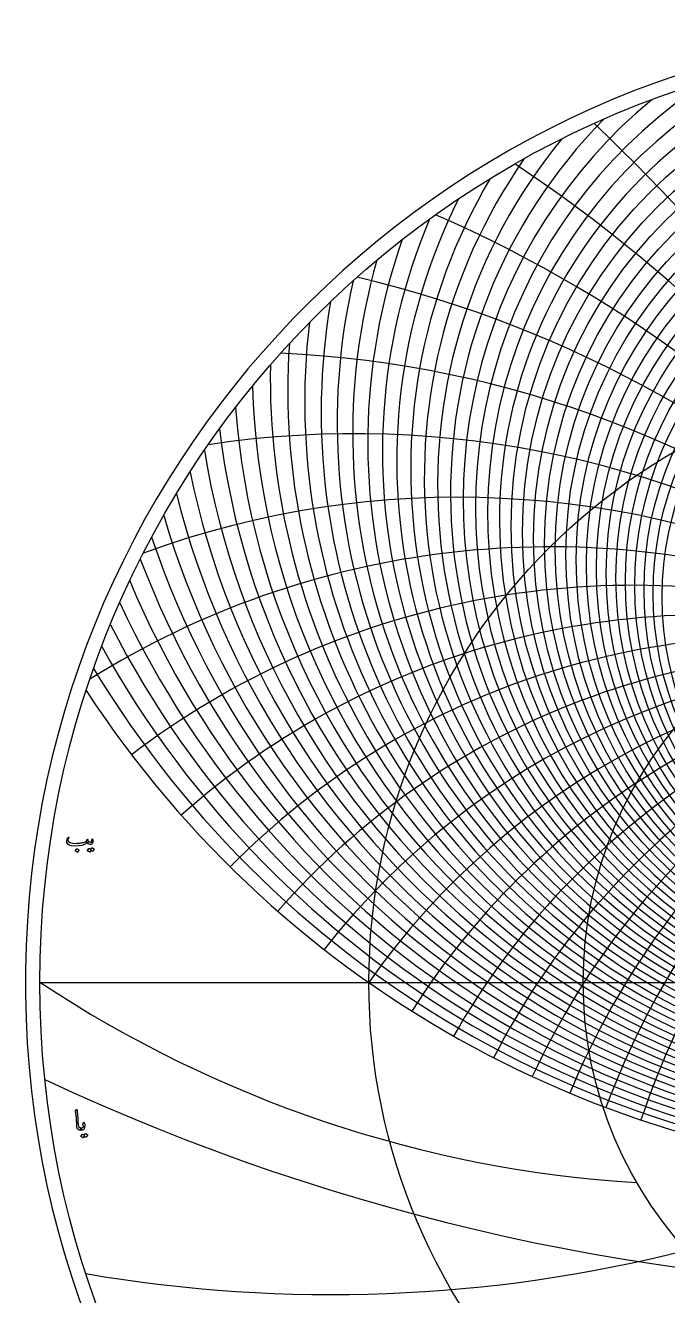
# Model space of a CAD drawing. Header units: millimetres. Extents: x -256 to 256, y -256 to 260.
# Drawn here: x -256.1 to -84.4, y -83.7 to 256 of the extents above; entities that cross this region are included whole.
import ezdxf

# ---------------------------------------------------------------- set-up
doc = ezdxf.new("R2010")
doc.units = ezdxf.units.MM
for name, color, linetype in [('CUT_OUTER', 1, 'Continuous'), ('ENGRAVE', 7, 'Continuous'), ('ENGRAVE_FINE', 8, 'Continuous'), ('TEXT', 5, 'Continuous')]:
    doc.layers.add(name, color=color, linetype=linetype)

msp = doc.modelspace()

# ---------------------------------------------------------------- linework, layer by layer
at = {"layer": 'CUT_OUTER'}
msp.add_arc((0, 0), 256.05, 91.4063, 88.5938, dxfattribs=at)
at = {"layer": 'ENGRAVE'}
msp.add_lwpolyline([(-252.2, 0), (252.2, 0)], dxfattribs=at)
for centre, radius in [((0, 0), 252.2), ((0, 117.29), 117.29), ((0, 110.61), 103.44), ((0, 105.06), 90.69), ((0, 0), 164.25), ((0, 0), 106.97)]:
    msp.add_circle(centre, radius, dxfattribs=at)
for centre, radius, start, end in [((0, 125.33), 132.5, 113.9824, 66.0176), ((0, 135.06), 149.43, 145.2034, 34.7966), ((0, 146.95), 168.57, 164.0746, 15.9254), ((0, 161.64), 190.6, 178.9302, 1.0698), ((0, 180.06), 216.47, 191.6021, 348.3979), ((0, 203.63), 247.64, 202.8645, 337.1355), ((0, -115.01), 200.51, 35, 145), ((0, -115.01), 200.51, 35, 145), ((0, 234.57), 286.36, 213.1288, 326.8712), ((-72.49, 270.52), 324.68, 236.3912, 266.4456), ((-174.32, 301.92), 385.39, 260.2041, 284.2476)]:
    msp.add_arc(centre, radius, start, end, dxfattribs=at)
at = {"layer": 'ENGRAVE_FINE'}
for centre, radius in [((0, 121.93), 126.23), ((0, 120.32), 123.19), ((0, 118.78), 120.21), ((0, 115.85), 114.42), ((0, 114.47), 111.6), ((0, 113.14), 108.84), ((0, 111.85), 106.12), ((0, 109.42), 100.81), ((0, 108.27), 98.22), ((0, 107.16), 95.67), ((0, 106.09), 93.16), ((0, 104.06), 88.25), ((0, 103.11), 85.84)]:
    msp.add_circle(centre, radius, dxfattribs=at)
for centre, radius, start, end in [((0, 123.59), 129.33, 98.6709, 81.3291), ((0, 127.12), 135.73, 122.7577, 57.2423), ((0, 128.99), 139.04, 129.6118, 50.3882), ((0, 130.94), 142.42, 135.4246, 44.5754), ((-430, -115.01), 474.45, 7.9969, 46.6044), ((-430, -115.01), 474.45, 7.9969, 46.6044), ((0, 132.96), 145.88, 140.558, 39.442), ((-347.3, -115.01), 401.03, 9.6582, 56.3745), ((-347.3, -115.01), 401.03, 9.6582, 56.3745), ((0, 137.25), 153.06, 149.4763, 30.5237), ((0, 139.53), 156.79, 153.4529, 26.5471), ((0, 141.9), 160.61, 157.1869, 22.8131), ((-286.36, -115.01), 349.58, 11.3546, 66.4028), ((-286.36, -115.01), 349.58, 11.3546, 66.4028), ((0, 144.37), 164.54, 160.7175, 19.2825), ((0, 149.64), 172.72, 167.2813, 12.7187), ((-238.96, -115.01), 311.94, 13.0932, 76.741), ((-238.96, -115.01), 311.94, 13.0932, 76.741), ((0, 152.44), 176.99, 170.3564, 9.6436), ((0, 155.37), 181.39, 173.3149, 6.6851), ((0, 158.44), 185.92, 176.1693, 3.8307), ((-200.51, -115.01), 283.57, 14.8815, 87.4409), ((-200.51, -115.01), 283.57, 14.8815, 87.4409), ((0, 164.99), 195.43, 181.6065, 358.3935), ((0, 168.49), 200.42, 184.2056, 355.7944), ((-168.25, -115.01), 261.75, 16.7281, 98.5498), ((-168.25, -115.01), 261.75, 16.7281, 98.5498), ((0, 172.17), 205.58, 186.7342, 353.2658), ((0, 176.02), 210.93, 189.1981, 350.8019), ((-140.4, -115.01), 244.78, 18.6422, 110.1009), ((-140.4, -115.01), 244.78, 18.6422, 110.1009), ((0, 184.31), 222.23, 193.9508, 346.0492), ((140.4, -115.01), 244.78, 69.8991, 161.3578), ((140.4, -115.01), 244.78, 69.8991, 161.3578), ((0, 188.77), 228.2, 196.2481, 343.7519), ((0, 193.47), 234.42, 198.4974, 341.5026), ((-115.77, -115.01), 231.53, 20.6341, 122.0977), ((-115.77, -115.01), 231.53, 20.6341, 122.0977), ((115.77, -115.01), 231.53, 57.9023, 159.3659), ((115.77, -115.01), 231.53, 57.9023, 159.3659), ((0, 198.41), 240.89, 200.702, 339.298), ((-93.5, -115.01), 221.24, 22.7154, 127.3365), ((-93.5, -115.01), 221.24, 22.7154, 127.3365), ((93.5, -115.01), 221.24, 52.6635, 157.2846), ((93.5, -115.01), 221.24, 52.6635, 157.2846), ((0, 209.14), 254.69, 204.9876, 335.0124), ((0, 214.96), 262.06, 207.0736, 332.9264), ((-72.98, -115.01), 213.38, 24.8995, 131.5166), ((-72.98, -115.01), 213.38, 24.8995, 131.5166), ((72.98, -115.01), 213.38, 48.4834, 155.1005), ((72.98, -115.01), 213.38, 48.4834, 155.1005), ((-53.73, -115.01), 207.59, 27.2013, 135.324), ((-53.73, -115.01), 207.59, 27.2013, 135.324), ((53.73, -115.01), 207.59, 44.676, 152.7987), ((53.73, -115.01), 207.59, 44.676, 152.7987), ((0, 221.12), 269.77, 209.1245, 330.8755), ((-35.36, -115.01), 203.61, 29.6381, 138.8117), ((-35.36, -115.01), 203.61, 29.6381, 138.8117), ((35.36, -115.01), 203.61, 41.1883, 150.3619), ((35.36, -115.01), 203.61, 41.1883, 150.3619), ((-17.54, -115.01), 201.28, 32.2299, 142.0245), ((-17.54, -115.01), 201.28, 32.2299, 142.0245), ((17.54, -115.01), 201.28, 37.9755, 147.7701), ((17.54, -115.01), 201.28, 37.9755, 147.7701), ((0, 227.65), 277.86, 211.1423, 328.8577), ((0, 508.57), 590.46, 244.85831, 295.14169)]:
    msp.add_arc(centre, radius, start, end, dxfattribs=at)
at = {"layer": 'TEXT'}
for points in [[(-239.42, 37.93), (-239.41, 37.93), (-239.4, 37.92), (-239.4, 37.92), (-239.39, 37.92), (-239.39, 37.91), (-239.38, 37.91), (-239.37, 37.9), (-239.37, 37.89), (-239.3, 37.82), (-239.28, 37.71), (-239.29, 37.58), (-239.34, 37.41), (-239.39, 37.31), (-239.44, 37.25), (-239.49, 37.22), (-239.54, 37.23), (-239.56, 37.25), (-239.58, 37.25), (-239.6, 37.25), (-239.61, 37.24), (-240.25, 36.89), (-241.01, 36.65), (-241.89, 36.51), (-242.9, 36.47), (-243.71, 36.54), (-244.32, 36.72), (-244.74, 37.03), (-244.95, 37.44), (-244.99, 37.64), (-245, 37.84), (-244.98, 38.04), (-244.93, 38.23), (-244.87, 38.41), (-244.79, 38.57), (-244.7, 38.71), (-244.6, 38.84), (-244.58, 38.86), (-244.56, 38.87), (-244.54, 38.88), (-244.51, 38.88), (-244.49, 38.87), (-244.47, 38.85), (-244.46, 38.84), (-244.45, 38.82), (-244.45, 38.8), (-244.45, 38.78), (-244.46, 38.76), (-244.47, 38.73), (-244.59, 38.56), (-244.66, 38.4), (-244.7, 38.25), (-244.69, 38.09), (-244.51, 37.71), (-244.08, 37.44), (-243.41, 37.27), (-242.49, 37.21), (-242.24, 37.22), (-241.99, 37.23), (-241.74, 37.25), (-241.49, 37.27), (-241.24, 37.31), (-241, 37.35), (-240.76, 37.4), (-240.52, 37.46), (-240.29, 37.52), (-240.1, 37.59), (-239.95, 37.66), (-239.85, 37.72), (-239.8, 37.76), (-239.77, 37.8), (-239.73, 37.85), (-239.7, 37.91), (-239.67, 37.97), (-239.64, 38.04), (-239.62, 38.12), (-239.59, 38.2), (-239.58, 38.23), (-239.56, 38.25), (-239.54, 38.27), (-239.51, 38.28), (-239.48, 38.29), (-239.45, 38.29), (-239.43, 38.28), (-239.4, 38.26), (-239.38, 38.23), (-239.37, 38.2), (-239.37, 38.16), (-239.37, 38.12)], [(-239.65, 37.31), (-239.74, 37.39), (-239.78, 37.49), (-239.78, 37.61), (-239.74, 37.75), (-239.66, 37.88), (-239.59, 37.96), (-239.52, 37.98), (-239.46, 37.96), (-239.17, 37.77), (-238.88, 37.63), (-238.59, 37.56), (-238.3, 37.54), (-238.29, 37.54), (-238.28, 37.54), (-238.28, 37.55), (-238.27, 37.57), (-238.28, 37.59), (-238.3, 37.63), (-238.34, 37.68), (-238.39, 37.75), (-238.4, 37.76), (-238.41, 37.78), (-238.41, 37.8), (-238.41, 37.82), (-238.22, 38.36), (-238.21, 38.38), (-238.2, 38.39), (-238.19, 38.4), (-238.17, 38.4), (-238.16, 38.4), (-238.15, 38.39), (-238.14, 38.38), (-238.13, 38.36), (-238.07, 38.19), (-238.03, 38.02), (-238.02, 37.85), (-238.03, 37.68), (-238.07, 37.46), (-238.12, 37.29), (-238.19, 37.16), (-238.27, 37.06), (-238.33, 37.01), (-238.38, 36.98), (-238.43, 36.95), (-238.47, 36.94), (-238.73, 36.93), (-239.02, 36.99), (-239.32, 37.12), (-239.65, 37.31)], [(-242.35, 35.78), (-242.34, 35.79), (-242.33, 35.79), (-242.31, 35.8), (-242.29, 35.79), (-242.14, 35.73), (-242, 35.66), (-241.87, 35.57), (-241.74, 35.47), (-241.73, 35.45), (-241.72, 35.44), (-241.73, 35.42), (-241.73, 35.41), (-242.1, 34.82), (-242.11, 34.8), (-242.13, 34.8), (-242.15, 34.81), (-242.18, 34.83), (-242.2, 34.84), (-242.23, 34.87), (-242.28, 34.9), (-242.34, 34.94), (-242.41, 34.98), (-242.5, 35.04), (-242.6, 35.1), (-242.72, 35.17), (-242.73, 35.18), (-242.74, 35.19), (-242.74, 35.2), (-242.73, 35.21)], [(-238.27, 36), (-238.26, 36.01), (-238.25, 36.01), (-238.23, 36.01), (-238.21, 36.01), (-238.14, 35.98), (-238.06, 35.95), (-237.99, 35.92), (-237.92, 35.88), (-237.85, 35.84), (-237.79, 35.79), (-237.72, 35.75), (-237.66, 35.69), (-237.65, 35.68), (-237.64, 35.66), (-237.65, 35.64), (-237.65, 35.62), (-238.03, 35.04), (-238.04, 35.03), (-238.05, 35.03), (-238.07, 35.04), (-238.1, 35.05), (-238.11, 35.07), (-238.14, 35.09), (-238.18, 35.11), (-238.23, 35.14), (-238.29, 35.18), (-238.36, 35.22), (-238.44, 35.27), (-238.54, 35.32), (-238.83, 34.87), (-238.84, 34.85), (-238.86, 34.85), (-238.88, 34.86), (-238.91, 34.87), (-238.93, 34.89), (-238.96, 34.91), (-239.01, 34.94), (-239.07, 34.98), (-239.14, 35.03), (-239.23, 35.08), (-239.33, 35.14), (-239.45, 35.21), (-239.46, 35.23), (-239.47, 35.24), (-239.47, 35.25), (-239.46, 35.26), (-239.08, 35.83), (-239.07, 35.84), (-239.06, 35.84), (-239.04, 35.84), (-239.02, 35.84), (-238.95, 35.82), (-238.89, 35.8), (-238.83, 35.77), (-238.77, 35.74), (-238.71, 35.7), (-238.66, 35.67), (-238.6, 35.63), (-238.55, 35.59)], [(-242.37, -33.99), (-242.36, -33.96), (-242.35, -33.95), (-242.33, -33.94), (-242.32, -33.94), (-242.3, -33.95), (-242.29, -33.98), (-242.27, -34.03), (-242.26, -34.1), (-242.19, -34.68), (-242.14, -35.22), (-242.1, -35.71), (-242.07, -36.15), (-242.05, -36.54), (-242.04, -36.88), (-242.02, -37.18), (-242.01, -37.45), (-241.99, -37.67), (-241.98, -37.85), (-241.98, -38), (-241.97, -38.1), (-241.9, -38.42), (-241.75, -38.65), (-241.52, -38.8), (-241.2, -38.86), (-241.11, -38.89), (-241.05, -38.94), (-241.03, -39.03), (-241.03, -39.14), (-241.07, -39.33), (-241.11, -39.46), (-241.15, -39.53), (-241.2, -39.56), (-241.65, -39.5), (-241.98, -39.32), (-242.19, -39.03), (-242.28, -38.62), (-242.3, -38.42), (-242.31, -38.22), (-242.32, -38.02), (-242.33, -37.82), (-242.34, -37.62), (-242.35, -37.42), (-242.36, -37.22), (-242.37, -37.02), (-242.38, -36.64), (-242.4, -36.29), (-242.43, -35.99), (-242.46, -35.72), (-242.5, -35.46), (-242.54, -35.18), (-242.59, -34.89), (-242.65, -34.58), (-242.65, -34.53), (-242.65, -34.48), (-242.64, -34.43), (-242.62, -34.39)], [(-240.73, -37.93), (-240.52, -37.45), (-240.48, -37.39), (-240.45, -37.38), (-240.41, -37.39), (-240.38, -37.44), (-240.31, -37.59), (-240.25, -37.74), (-240.21, -37.9), (-240.19, -38.06), (-240.18, -38.23), (-240.19, -38.42), (-240.22, -38.6), (-240.26, -38.8), (-240.39, -39.13), (-240.59, -39.37), (-240.86, -39.51), (-241.2, -39.56), (-241.24, -39.54), (-241.28, -39.46), (-241.32, -39.34), (-241.36, -39.17), (-241.37, -39.07), (-241.37, -39), (-241.35, -38.94), (-241.32, -38.89), (-241.3, -38.88), (-241.27, -38.87), (-241.23, -38.86), (-241.2, -38.86), (-240.98, -38.86), (-240.8, -38.81), (-240.64, -38.73), (-240.51, -38.62), (-240.5, -38.61), (-240.5, -38.59), (-240.5, -38.58), (-240.51, -38.56), (-240.54, -38.45), (-240.58, -38.34), (-240.64, -38.23), (-240.72, -38.11), (-240.74, -38.07), (-240.75, -38.02), (-240.75, -37.98), (-240.73, -37.93)], [(-240.04, -40.44), (-240.03, -40.43), (-240.02, -40.42), (-240, -40.42), (-239.98, -40.42), (-239.91, -40.45), (-239.83, -40.48), (-239.76, -40.51), (-239.69, -40.55), (-239.62, -40.59), (-239.56, -40.64), (-239.5, -40.68), (-239.43, -40.74), (-239.42, -40.75), (-239.41, -40.77), (-239.42, -40.79), (-239.42, -40.81), (-239.8, -41.4), (-239.81, -41.4), (-239.82, -41.4), (-239.84, -41.4), (-239.87, -41.38), (-239.88, -41.37), (-239.91, -41.35), (-239.95, -41.32), (-240, -41.29), (-240.06, -41.25), (-240.13, -41.21), (-240.21, -41.16), (-240.31, -41.11), (-240.6, -41.57), (-240.62, -41.58), (-240.63, -41.58), (-240.65, -41.58), (-240.68, -41.56), (-240.7, -41.54), (-240.74, -41.52), (-240.78, -41.49), (-240.84, -41.45), (-240.91, -41.4), (-241, -41.35), (-241.1, -41.29), (-241.22, -41.22), (-241.23, -41.21), (-241.24, -41.19), (-241.24, -41.18), (-241.23, -41.17), (-240.85, -40.61), (-240.84, -40.6), (-240.83, -40.59), (-240.81, -40.59), (-240.79, -40.59), (-240.72, -40.61), (-240.66, -40.64), (-240.6, -40.66), (-240.54, -40.69), (-240.48, -40.73), (-240.43, -40.77), (-240.37, -40.8), (-240.32, -40.85)]]:
    msp.add_lwpolyline(points, close=True, dxfattribs=at)

doc.saveas('drawing.dxf')
